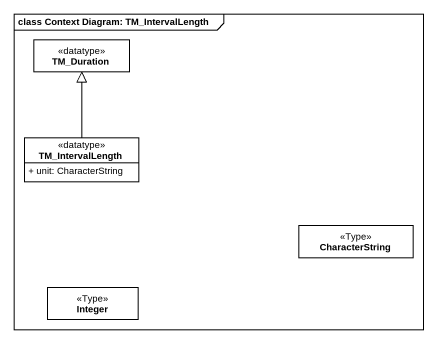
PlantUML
@startuml
mainframe class Context Diagram: TM_IntervalLength
hide circle
hide empty members
skinparam classAttributeIconSize 0
class TM_Duration <<datatype>>
class TM_IntervalLength <<datatype>> {
  + unit: CharacterString
}
class CharacterString <<Type>>
class Integer <<Type>>
TM_IntervalLength -up-|> TM_Duration
@enduml
